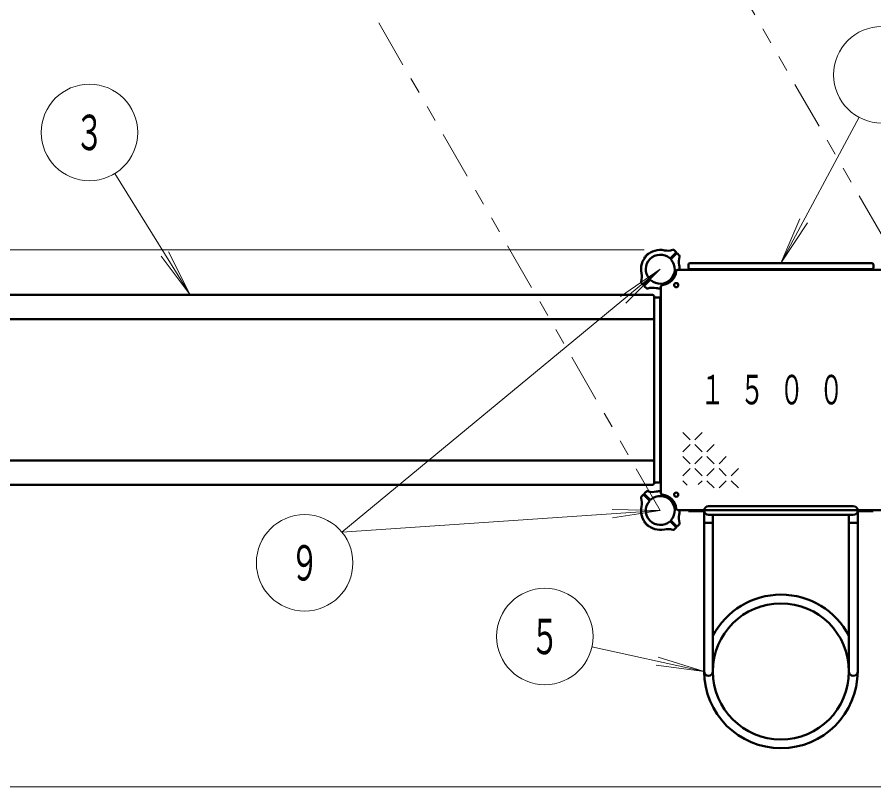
# Model space of a CAD drawing. Units: millimetres on the paper, scale 1:50. Extents: x -365 to 0, y -594 to 257.
# Drawn here: x -299 to -245.7, y 107.6 to 155.4 of the extents above; entities that cross this region are included whole.
import ezdxf
from ezdxf.enums import TextEntityAlignment as Align

# ---------------------------------------------------------------- set-up
doc = ezdxf.new("R2010")
doc.units = ezdxf.units.MM
doc.linetypes.add('USER3', pattern=[8, 3, -1, 1, -1, 1, -1])
doc.layers.add('LY_1', color=140, linetype='Continuous', lineweight=50)
doc.styles.add('ＭＳ ゴシック', font='')
doc.styles.get('ＭＳ ゴシック').set_extended_font_data('MS Gothic')

msp = doc.modelspace()

# ---------------------------------------------------------------- linework, layer by layer
at = {"layer": 'LY_1', "color": 7, "linetype": 'USER3', "lineweight": 13}
for p, q in [((-262.655, 172.014), (-244.025, 139.747)), ((-259.025, 124.747), (-277.655, 157.014))]:
    msp.add_line(p, q, dxfattribs=at)
at = {"layer": 'LY_1', "color": 7, "lineweight": 13}
for p, q in [((-246.67, 149.19), (-251.525, 140.127)), ((-292.937, 145.698), (-288.255, 138.147)), ((-251.525, 140.127), (-250.344, 142.885)), ((-251.525, 140.127), (-249.883, 142.638)), ((-260.025, 140.947), (-340.283, 140.947)), ((-288.255, 138.147), (-289.608, 140.825)), ((-288.255, 138.147), (-290.052, 140.549)), ((-278.824, 123.405), (-259.025, 139.747)), ((-259.025, 139.747), (-261.497, 138.046)), ((-259.025, 139.747), (-261.164, 137.643)), ((-257.173, 129.149), (-257.623, 129.599)), ((-256.423, 129.599), (-256.873, 129.149)), ((-257.173, 128.849), (-257.623, 128.399)), ((-256.423, 128.399), (-256.873, 128.849)), ((-255.673, 128.849), (-256.123, 128.399)), ((-257.173, 127.649), (-257.623, 128.099)), ((-256.423, 128.099), (-256.873, 127.649)), ((-255.673, 127.649), (-256.123, 128.099)), ((-254.923, 128.099), (-255.373, 127.649)), ((-257.173, 127.349), (-257.623, 126.899)), ((-256.423, 126.899), (-256.873, 127.349)), ((-255.673, 127.349), (-256.123, 126.899)), ((-254.923, 126.899), (-255.373, 127.349)), ((-254.173, 127.349), (-254.623, 126.899)), ((-257.356, 126.332), (-257.623, 126.599)), ((-256.423, 126.599), (-256.663, 126.36)), ((-255.673, 126.149), (-256.123, 126.599)), ((-254.923, 126.599), (-255.373, 126.149)), ((-254.173, 126.149), (-254.623, 126.599)), ((-259.025, 124.747), (-278.824, 123.405)), ((-259.025, 124.747), (-262.025, 124.806)), ((-259.025, 124.747), (-261.989, 124.284)), ((-263.274, 116.274), (-256.297, 114.747)), ((-256.297, 114.747), (-259.161, 115.641)), ((-256.297, 114.747), (-259.273, 115.13)), ((-227.025, 107.57), (-340.283, 107.57))]:
    msp.add_line(p, q, dxfattribs=at)
at = {"layer": 'LY_1'}
for p, q in [((-259.72, 140.725), (-259.723, 140.727)), ((-258.384, 140.431), (-258.05, 140.764)), ((-258.341, 140.389), (-258.008, 140.722)), ((-258.051, 140.822), (-258.166, 140.929)), ((-257.95, 140.721), (-257.843, 140.606)), ((-260.003, 140.442), (-260.006, 140.445)), ((-257.175, 140.127), (-245.875, 140.127)), ((-251.525, 139.717), (-257.933, 139.717)), ((-257.275, 140.027), (-257.275, 139.847)), ((-257.175, 139.747), (-245.875, 139.747)), ((-251.525, 139.717), (-245.118, 139.717)), ((-245.775, 140.027), (-245.775, 139.847)), ((-259.709, 139.105), (-260.042, 138.772)), ((-259.667, 139.063), (-260, 138.73)), ((-260.1, 138.773), (-260.199, 138.88)), ((-259.999, 138.672), (-259.893, 138.573)), ((-258.995, 132.247), (-258.995, 138.655)), ((-317.005, 138.147), (-259.505, 138.147)), ((-259.405, 126.447), (-259.405, 138.047)), ((-259.345, 137.997), (-259.085, 137.997)), ((-259.025, 137.937), (-259.025, 126.557)), ((-317.005, 136.647), (-259.505, 136.647)), ((-258.995, 132.247), (-258.995, 125.839)), ((-317.005, 127.847), (-259.505, 127.847)), ((-317.005, 126.347), (-259.505, 126.347)), ((-259.345, 126.497), (-259.085, 126.497)), ((-260.1, 125.721), (-260.199, 125.614)), ((-259.709, 125.389), (-260.042, 125.722)), ((-259.667, 125.431), (-260, 125.764)), ((-259.999, 125.822), (-259.893, 125.921)), ((-251.525, 124.777), (-257.933, 124.777)), ((-257.265, 124.715), (-257.265, 124.779)), ((-257.265, 124.779), (-256.295, 124.779)), ((-257.265, 124.715), (-256.295, 124.715)), ((-256.297, 114.747), (-256.297, 124.747)), ((-256.025, 125.019), (-251.525, 125.019)), ((-253.322, 125.019), (-251.525, 125.019)), ((-247.025, 125.019), (-251.525, 125.019)), ((-251.525, 124.777), (-245.118, 124.777)), ((-245.785, 124.779), (-246.755, 124.779)), ((-245.785, 124.715), (-246.755, 124.715)), ((-246.753, 114.747), (-246.753, 124.747)), ((-245.785, 124.715), (-245.785, 124.779)), ((-256.025, 124.475), (-251.525, 124.475)), ((-255.753, 114.747), (-255.753, 124.475)), ((-253.61, 124.475), (-251.525, 124.475)), ((-247.025, 124.475), (-251.525, 124.475)), ((-247.297, 114.747), (-247.297, 124.475)), ((-260.003, 124.052), (-260.006, 124.049)), ((-259.72, 123.769), (-259.723, 123.767)), ((-258.384, 124.063), (-258.05, 123.73)), ((-258.341, 124.105), (-258.008, 123.772)), ((-258.051, 123.672), (-258.166, 123.565)), ((-257.95, 123.773), (-257.843, 123.888)), ((-256.297, 123.987), (-255.753, 123.987)), ((-246.753, 123.987), (-247.297, 123.987))]:
    msp.add_line(p, q, dxfattribs=at)
at = {"layer": 'LY_1', "color": 7, "lineweight": 13}
for centre in [(-245.253, 151.834), (-294.518, 148.248), (-281.137, 121.495), (-266.205, 116.915)]:
    msp.add_circle(centre, 3, dxfattribs=at)
at = {"layer": 'LY_1'}
for centre, radius in [((-258.035, 138.757), 0.13), ((-258.035, 125.737), 0.13), ((-251.525, 114.747), 4.228)]:
    msp.add_circle(centre, radius, dxfattribs=at)
for centre, radius, start, end in [((-259.025, 139.747), 1.22, 126.3731, 135), ((-259.025, 139.747), 1.2, 77.7272, 135), ((-259.737, 140.713), 0.02, 45, 126.3731), ((-259.025, 139.747), 0.9, 49.2707, 135), ((-258.558, 141.897), 1, 257.7272, 287.5412), ((-258.226, 140.848), 0.1, 47, 107.5412), ((-258.079, 140.793), 0.04, 315, 47), ((-257.98, 140.694), 0.04, 43, 135), ((-259.025, 139.747), 1.2, 135, 192.2728), ((-259.991, 140.459), 0.02, 143.6269, 225), ((-259.025, 139.747), 1.22, 135, 143.6269), ((-259.025, 139.747), 0.9, 135, 220.7293), ((-258.412, 140.459), 0.04, 229.2707, 315), ((-259.025, 139.747), 0.9, 315, 40.7293), ((-258.313, 140.36), 0.04, 135, 220.7293), ((-256.876, 140.215), 1, 162.4588, 192.2728), ((-257.924, 140.546), 0.1, 342.4588, 43), ((-257.175, 140.027), 0.1, 90, 180), ((-245.875, 140.027), 0.1, 0, 90), ((-259.025, 139.747), 1, 276.7872, 353.2128), ((-257.933, 139.617), 0.1, 90, 173.2128), ((-259.025, 139.747), 1.2, 358.5675, 12.2728), ((-257.175, 139.847), 0.1, 180, 270), ((-245.875, 139.847), 0.1, 270, 0), ((-261.175, 139.279), 1, 342.4588, 12.2728), ((-259.738, 139.134), 0.04, 315, 40.7293), ((-259.639, 139.035), 0.04, 49.2707, 135), ((-259.025, 139.747), 0.9, 229.2707, 315), ((-260.126, 138.948), 0.1, 162.4588, 223), ((-260.071, 138.8), 0.04, 223, 315), ((-259.972, 138.701), 0.04, 135, 227), ((-259.824, 138.646), 0.1, 227, 287.5412), ((-259.493, 137.597), 1, 77.7272, 107.5412), ((-259.025, 139.747), 1.2, 257.7272, 271.4325), ((-258.895, 138.655), 0.1, 96.7872, 180), ((-259.505, 138.047), 0.1, 0, 90), ((-259.345, 137.937), 0.06, 90, 180), ((-259.085, 137.937), 0.06, 0, 90), ((-259.505, 136.747), 0.1, 270, 0), ((-259.505, 127.747), 0.1, 0, 90), ((-259.505, 126.447), 0.1, 270, 0), ((-259.345, 126.557), 0.06, 180, 270), ((-259.085, 126.557), 0.06, 270, 0), ((-260.071, 125.694), 0.04, 45, 137), ((-259.972, 125.793), 0.04, 133, 225), ((-259.824, 125.848), 0.1, 72.4588, 133), ((-259.493, 126.897), 1, 252.4588, 282.2728), ((-259.025, 124.747), 1.2, 88.5675, 102.2728), ((-258.895, 125.839), 0.1, 180, 263.2128), ((-259.025, 124.747), 1, 6.7872, 83.2128), ((-260.126, 125.546), 0.1, 137, 197.5412), ((-261.175, 125.215), 1, 347.7272, 17.5412), ((-259.025, 124.747), 0.9, 139.2707, 225), ((-259.738, 125.36), 0.04, 319.2707, 45), ((-259.639, 125.459), 0.04, 225, 310.7293), ((-259.025, 124.747), 0.9, 45, 130.7293), ((-259.025, 124.747), 0.9, 319.2707, 45), ((-259.025, 124.747), 1.2, 167.7272, 225), ((-257.933, 124.877), 0.1, 186.7872, 270), ((-259.025, 124.747), 1.2, 347.7272, 1.4325), ((-256.025, 124.747), 0.272, 90, 270), ((-247.025, 124.747), 0.272, 270, 90), ((-258.313, 124.134), 0.04, 139.2707, 225), ((-256.876, 124.279), 1, 167.7272, 197.5412), ((-259.991, 124.035), 0.02, 135, 216.3731), ((-259.025, 124.747), 1.22, 216.3731, 225), ((-259.025, 124.747), 1.22, 225, 233.6269), ((-259.025, 124.747), 1.2, 225, 282.2728), ((-259.737, 123.781), 0.02, 233.6269, 315), ((-259.025, 124.747), 0.9, 225, 310.7293), ((-258.558, 122.597), 1, 72.4588, 102.2728), ((-258.412, 124.035), 0.04, 45, 130.7293), ((-258.079, 123.701), 0.04, 313, 45), ((-257.98, 123.8), 0.04, 225, 317), ((-257.924, 123.948), 0.1, 317, 17.5412), ((-258.226, 123.646), 0.1, 252.4588, 313), ((-251.525, 114.747), 4.772, 27.625, 152.375), ((-251.525, 114.747), 4.772, 180, 0), ((-256.025, 114.747), 0.272, 180, 0), ((-247.025, 114.747), 0.272, 180, 0)]:
    msp.add_arc(centre, radius, start, end, dxfattribs=at)

# ---------------------------------------------------------------- texts
at = {"layer": 'LY_1', "color": 7, "style": 'ＭＳ ゴシック', "width": 0.6}
for s, p in [('３', (-294.518, 148.248)), ('９', (-281.137, 121.495)), ('５', (-266.205, 116.915))]:
    msp.add_text(s, height=2.199, dxfattribs=at).set_placement(p, align=Align.MIDDLE_CENTER)
at = {"layer": 'LY_1', "color": 7, "insert": (-256.525, 132.247), "char_height": 1.833, "attachment_point": 4, "style": 'ＭＳ ゴシック'}
msp.add_mtext('\\T1.64;\\W0.6;１５００', dxfattribs=at)

doc.saveas('drawing.dxf')
